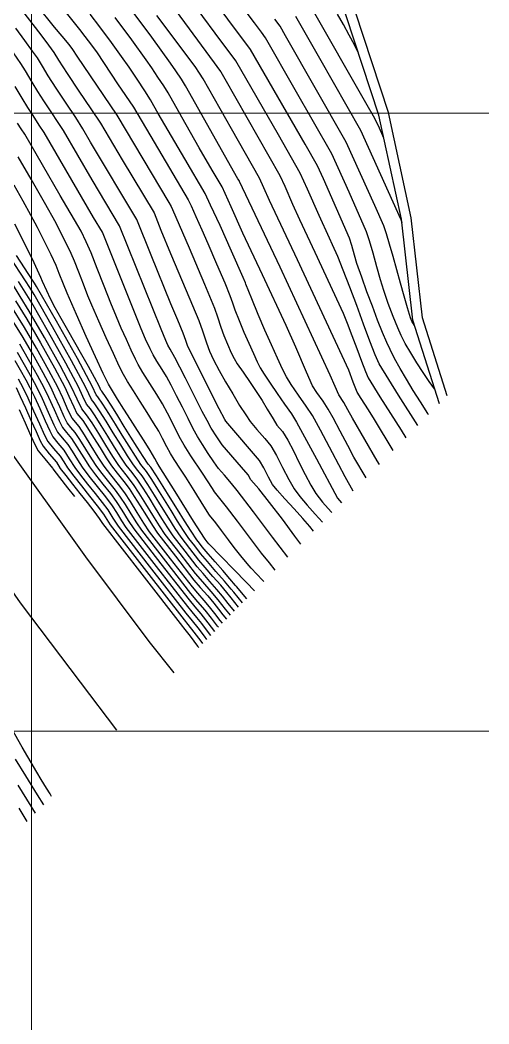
# Model space of a CAD drawing. Extents: x 61466 to 63015, y 108404 to 110397.
# Drawn here: x 62976.7 to 63014.7, y 108526.3 to 108607.5 of the extents above; entities that cross this region are included whole.
import ezdxf

# ---------------------------------------------------------------- set-up
doc = ezdxf.new("R2010")
doc.units = 0
doc.header["$LTSCALE"] = 1.000015
doc.header["$MEASUREMENT"] = 0
for name, color, linetype in [('coordinate', 2, 'Continuous'), ('curve livello 5m', 7, 'Continuous'), ('Strade', 7, 'Continuous')]:
    doc.layers.add(name, color=color, linetype=linetype)
doc.layers.add('no_plot', color=5, linetype='Continuous', plot=False)

msp = doc.modelspace()

# ---------------------------------------------------------------- linework, layer by layer
at = {"layer": 'coordinate', "linetype": 'Continuous', "lineweight": 0}
for p, q in [((62977.666, 108649.2), (62977.666, 108403.974)), ((62875.41, 108600), (63014.666, 108600)), ((62922.305, 108550), (63014.666, 108550))]:
    msp.add_line(p, q, dxfattribs=at)
at = {"layer": 'curve livello 5m', "color": 2, "flags": 128}
for points in [[(63009.787, 108575.594), (63009.716, 108575.702), (63009.126, 108576.626), (63008.548, 108577.558), (63007.997, 108578.473), (63007.49, 108579.345), (63007.042, 108580.151), (63006.669, 108580.865), (63006.406, 108581.437), (63006.064, 108582.252), (63005.666, 108583.248), (63005.237, 108584.365), (63004.798, 108585.542), (63004.375, 108586.718), (63003.989, 108587.832), (63003.79, 108588.5), (63003.573, 108589.287), (63003.393, 108589.879), (63001.277, 108594.679), (63000.801, 108595.733), (62999.795, 108597.495), (62995.394, 108605.152), (62991.709, 108610.077)], [(63004.733, 108570.477), (63003.752, 108572.166), (63003.752, 108572.166), (63003.244, 108573.1), (63002.63, 108574.26), (63002.055, 108575.346), (63001.661, 108576.057), (63001.249, 108576.68), (63000.753, 108577.398), (63000.407, 108577.932), (62999.912, 108579.042), (62999.037, 108581.064), (62998.271, 108582.81), (62998.271, 108582.81), (62996.364, 108586.919), (62994.767, 108590.294), (62993.81, 108592.411), (62993.079, 108594.02), (62992.279, 108595.389), (62991.226, 108597.182), (62989.825, 108599.675), (62988.715, 108601.641), (62988.366, 108602.191), (62987.898, 108602.902), (62987.394, 108603.65), (62986.938, 108604.309), (62985.777, 108605.913), (62984.423, 108607.728)], [(63004.124, 108604.843), (63003.79, 108605.516), (63003.369, 108606.307), (63002.895, 108607.151), (63002.406, 108607.987)], [(63000.48, 108566.171), (63000.184, 108566.552), (63000.184, 108566.552), (62999.626, 108567.198), (62998.907, 108567.992), (62998.165, 108568.803), (62997.539, 108569.501), (62997.165, 108569.955), (62996.826, 108570.553), (62996.459, 108571.292), (62996.115, 108571.903), (62993.559, 108574.885), (62993.399, 108575.07), (62993.307, 108575.21), (62992.86, 108576.07), (62990.318, 108581.103), (62990.141, 108581.609), (62989.943, 108582.184), (62989.492, 108583.252), (62988.932, 108584.571), (62987.361, 108588.494), (62986.188, 108591.399), (62982.444, 108597.654), (62981.816, 108598.735), (62981.243, 108599.627), (62980.466, 108600.801), (62979.666, 108602.011), (62979.019, 108603.01), (62978.549, 108603.793), (62978.148, 108604.456), (62977.761, 108605.003), (62977.138, 108605.855), (62976.394, 108606.853)], [(62995.715, 108561.346), (62995.063, 108562.014), (62992.008, 108565.141), (62991.864, 108565.32), (62991.705, 108565.531), (62991.651, 108565.598), (62990.771, 108566.989), (62989.294, 108569.38), (62988.008, 108571.439), (62987.803, 108571.753), (62987.648, 108572.051), (62987.261, 108572.704), (62986.781, 108573.477), (62986.243, 108574.324), (62985.682, 108575.199), (62985.132, 108576.057), (62984.629, 108576.853), (62984.207, 108577.54), (62983.901, 108578.073), (62983.47, 108578.939), (62982.839, 108580.283), (62982.089, 108581.93), (62981.3, 108583.703), (62980.552, 108585.425), (62980.255, 108586.161), (62979.917, 108587.024), (62979.658, 108587.656), (62979.255, 108588.516), (62978.718, 108589.609), (62978.142, 108590.746), (62977.624, 108591.734), (62976.995, 108592.869), (62976.256, 108594.159)], [(62993.774, 108559.381), (62993.37, 108559.866), (62993.37, 108559.866), (62992.777, 108560.63), (62992.205, 108561.3), (62991.521, 108562.082), (62990.946, 108562.754), (62990.946, 108562.754), (62989.7, 108564.359), (62988.493, 108565.912), (62988.029, 108566.611), (62987.49, 108567.473), (62986.926, 108568.39), (62986.386, 108569.254), (62985.919, 108569.959), (62985.919, 108569.959), (62985.329, 108570.721), (62984.74, 108571.482), (62984.257, 108572.214), (62983.691, 108573.123), (62983.105, 108574.078), (62982.563, 108574.945), (62982.127, 108575.594), (62981.729, 108576.071), (62981.361, 108576.858), (62980.915, 108577.831), (62979.988, 108579.566), (62978.72, 108581.844), (62977.491, 108583.981), (62976.758, 108585.159), (62976.043, 108586.308)], [(62976.514, 108580.655), (62977.085, 108579.664), (62977.673, 108578.607), (62978.103, 108577.802), (62978.103, 108577.802), (62978.523, 108576.914), (62979.022, 108575.799), (62979.48, 108574.78), (62979.779, 108574.18), (62979.779, 108574.18), (62980.16, 108573.719), (62980.598, 108573.198), (62980.598, 108573.198), (62980.954, 108572.651), (62981.391, 108571.94), (62981.777, 108571.342), (62981.777, 108571.342), (62982.312, 108570.63), (62982.979, 108569.788), (62983.647, 108568.945), (62984.182, 108568.233), (62984.182, 108568.233), (62984.542, 108567.677), (62984.951, 108567.014), (62985.309, 108566.461), (62985.309, 108566.461), (62987.752, 108563.318), (62990.276, 108560.069), (62990.65, 108559.635), (62991.023, 108559.202), (62991.423, 108558.691), (62991.886, 108558.085), (62992.155, 108557.742)], [(62976.36, 108547.723), (62977.177, 108546.393), (62978.14, 108544.85), (62978.629, 108544.047)]]:
    msp.add_lwpolyline(points, dxfattribs=at)
at = {"layer": 'no_plot', "flags": 128}
for points in [[(62987.656, 108610.613), (62992.451, 108604.063), (62992.887, 108603.478), (62992.979, 108603.34), (62993.3, 108602.77), (62997.757, 108594.937), (62998.149, 108594.072), (62998.783, 108592.635), (62999.337, 108591.397), (63000.593, 108588.743), (63002.888, 108583.799), (63003.204, 108583.01), (63003.58, 108582.016), (63003.976, 108580.946), (63004.354, 108579.931), (63004.674, 108579.098), (63004.897, 108578.577), (63005.842, 108577.047), (63007.561, 108574.348), (63007.948, 108573.732)], [(63008.922, 108574.718), (63007.352, 108577.181), (63005.783, 108579.721), (63005.783, 108579.721), (63005.477, 108580.426), (63005.046, 108581.534), (63004.53, 108582.909), (63003.972, 108584.417), (63003.412, 108585.924), (63002.89, 108587.293), (63002.448, 108588.391), (63002.448, 108588.391), (63002.002, 108589.35), (63001.759, 108589.866), (63000.934, 108591.71), (62999.989, 108593.851), (62999.405, 108595.14), (62999.405, 108595.14), (62997.639, 108598.243), (62994.206, 108604.216), (62992.528, 108606.458), (62989.542, 108610.537)], [(62976.861, 108608.339), (62978.428, 108606.318), (62979.054, 108605.485), (62979.479, 108604.896), (62979.845, 108604.289), (62980.542, 108603.212), (62981.491, 108601.773), (62982.46, 108600.345), (62983.241, 108599.19), (62985.012, 108596.212), (62987.579, 108591.923), (62988.143, 108590.527), (62988.898, 108588.641), (62990.174, 108585.635), (62991.2, 108583.204), (62991.488, 108582.384), (62991.811, 108581.423), (62992.055, 108580.743), (62992.395, 108580.035), (62992.844, 108579.182), (62993.369, 108578.256), (62993.942, 108577.279), (62994.504, 108576.352), (62994.993, 108575.572), (62995.35, 108575.041), (62995.886, 108574.4), (62996.543, 108573.672), (62997.038, 108573.071), (62997.492, 108572.291), (62997.983, 108571.315), (62998.471, 108570.346), (62998.917, 108569.586), (62999.379, 108568.974), (62999.968, 108568.265), (63000.613, 108567.537), (63001.209, 108566.909)], [(62978.083, 108608.739), (62979.509, 108606.943), (62980.132, 108606.206), (62980.682, 108605.551), (62980.989, 108605.14), (62981.347, 108604.602), (62984.583, 108599.826), (62988.78, 108592.77), (62988.969, 108592.448), (62989.079, 108592.205), (62990.421, 108589.101), (62991.672, 108586.145), (62992.457, 108584.224), (62992.706, 108583.519), (62992.986, 108582.687), (62993.226, 108582.014), (62993.521, 108581.292), (62993.826, 108580.595), (62994.049, 108580.132), (62994.31, 108579.721), (62994.778, 108579.026), (62995.343, 108578.196), (62995.894, 108577.382), (62996.323, 108576.732), (62996.737, 108576.049), (62997.211, 108575.252), (62997.517, 108574.759), (62997.962, 108574.24), (62998.389, 108573.535), (62998.849, 108572.663), (62999.323, 108571.709), (62999.796, 108570.759), (63000.25, 108569.899), (63000.669, 108569.216), (63001.217, 108568.516), (63001.91, 108567.736), (63001.968, 108567.678)], [(63005.805, 108571.563), (63005.626, 108571.86), (63003.619, 108575.315), (63003.619, 108575.315), (63003.252, 108575.999), (63002.936, 108576.586), (63002.936, 108576.586), (63002.526, 108577.199), (63002.227, 108577.878), (63001.829, 108578.792), (63001.829, 108578.792), (62997.774, 108587.527), (62994.492, 108594.459), (62994.461, 108594.53), (62994.371, 108594.688), (62990.136, 108602.207), (62989.797, 108602.737), (62989.347, 108603.413), (62988.921, 108604.032), (62988.921, 108604.032), (62987.406, 108606.125), (62985.639, 108608.495)], [(63006.166, 108597.969), (63005.819, 108598.776), (63005.444, 108599.569), (63005.444, 108599.569), (63004.724, 108600.831), (63000.268, 108608.607)], [(62980.474, 108608.105), (62981.548, 108606.771), (62981.993, 108606.194), (62982.52, 108605.487), (62982.972, 108604.863), (62984.632, 108602.37), (62985.925, 108600.462), (62987.601, 108597.644), (62990.339, 108592.972), (62990.572, 108592.483), (62990.966, 108591.623), (62991.445, 108590.556), (62991.935, 108589.446), (62992.642, 108587.812), (62993.301, 108586.256), (62993.714, 108585.245), (62993.919, 108584.653), (62994.119, 108584.081), (62994.469, 108583.208), (62994.854, 108582.286), (62995.245, 108581.378), (62995.614, 108580.552), (62995.931, 108579.87), (62996.169, 108579.399), (62996.495, 108578.867), (62996.979, 108578.145), (62997.552, 108577.316), (62998.144, 108576.461), (62998.687, 108575.661), (62999.111, 108574.998), (63000.712, 108572.018), (63002.421, 108568.847), (63002.738, 108568.457)], [(63003.674, 108569.404), (63003.035, 108570.58), (63002.008, 108572.521), (63001.045, 108574.337), (63000.386, 108575.527), (63000.386, 108575.527), (62999.898, 108576.277), (62999.274, 108577.181), (62998.682, 108578.042), (62998.288, 108578.665), (62998.288, 108578.665), (62997.971, 108579.288), (62997.556, 108580.168), (62997.072, 108581.241), (62996.546, 108582.441), (62996.009, 108583.702), (62995.488, 108584.959), (62995.012, 108586.148), (62995.012, 108586.148), (62994.971, 108586.265), (62994.792, 108586.688), (62993.845, 108588.83), (62992.919, 108590.891), (62992.159, 108592.553), (62991.709, 108593.496), (62991.709, 108593.496), (62990.075, 108596.292), (62987.924, 108599.956), (62987.572, 108600.581), (62987.293, 108601.075), (62987.293, 108601.075), (62986.834, 108601.798), (62986.218, 108602.734), (62985.555, 108603.718), (62984.955, 108604.586), (62984.955, 108604.586), (62984.149, 108605.7), (62983.208, 108606.961), (62982.415, 108607.991)], [(63006.918, 108572.69), (63005.417, 108575.198), (63005.417, 108575.198), (63004.916, 108575.995), (63004.332, 108576.912), (63004.011, 108577.432), (63004.011, 108577.432), (63003.698, 108578.238), (63003.328, 108579.208), (63003.328, 108579.208), (62999.183, 108588.135), (62996.914, 108592.928), (62996.465, 108593.938), (62996.109, 108594.733), (62996.109, 108594.733), (62993.836, 108598.729), (62991.558, 108602.774), (62991.257, 108603.238), (62990.904, 108603.755), (62990.904, 108603.755), (62987.811, 108607.901)], [(63010.273, 108577.694), (63009.839, 108578.285), (63009.347, 108579.008), (63008.835, 108579.802), (63008.34, 108580.606), (63007.901, 108581.362), (63007.555, 108582.009), (63007.555, 108582.009), (63007.288, 108582.615), (63006.922, 108583.535), (63006.524, 108584.6), (63006.159, 108585.638), (63006.159, 108585.638), (63005.895, 108586.494), (63005.597, 108587.553), (63005.292, 108588.659), (63005.009, 108589.654), (63004.777, 108590.381), (63004.777, 108590.381), (63003.36, 108593.597), (63001.962, 108596.692), (62999.007, 108601.87), (62996.582, 108606.089), (62996.262, 108606.54), (62995.71, 108607.285), (62995.032, 108608.184)], [(63008.659, 108582.808), (63008.441, 108583.153), (63008.329, 108583.444), (63008.079, 108584.233), (63007.802, 108585.182), (63007.507, 108586.232), (63007.206, 108587.322), (63006.91, 108588.392), (63006.63, 108589.382), (63006.376, 108590.233), (63006.16, 108590.884), (63006.16, 108590.884), (63005.442, 108592.514), (63003.122, 108597.651), (62998.219, 108606.245), (62997.77, 108607.025), (62997.354, 108607.582)], [(62999.011, 108607.835), (63000.954, 108604.445), (63004.283, 108598.61), (63007.525, 108591.431), (63007.544, 108591.387), (63007.611, 108591.158)], [(62999.446, 108565.124), (62998.975, 108565.783), (62997.96, 108567.149), (62996.926, 108568.502), (62996.049, 108569.607), (62996.049, 108569.607), (62995.413, 108570.324), (62995.192, 108570.735), (62994.653, 108571.363), (62993.097, 108573.16), (62992.66, 108573.795), (62992.206, 108574.519), (62992.206, 108574.519), (62991.873, 108575.116), (62991.48, 108575.866), (62991.045, 108576.72), (62990.586, 108577.631), (62990.123, 108578.552), (62989.674, 108579.437), (62989.257, 108580.236), (62988.891, 108580.905), (62988.891, 108580.905), (62988.698, 108581.215), (62988.526, 108581.593), (62988.16, 108582.506), (62984.797, 108590.874), (62982.568, 108594.598), (62980.252, 108598.585), (62979.83, 108599.242), (62979.259, 108600.106), (62978.669, 108600.996), (62978.194, 108601.732), (62978.194, 108601.732), (62977.726, 108602.505), (62977.189, 108603.409), (62976.818, 108604.015), (62976.818, 108604.015), (62976.207, 108604.88)], [(62998.393, 108564.058), (62997.162, 108565.678), (62995.626, 108567.73), (62994.309, 108569.462), (62994.309, 108569.462), (62993.857, 108570.023), (62993.268, 108570.702), (62992.795, 108571.25), (62992.795, 108571.25), (62992.424, 108571.77), (62991.966, 108572.454), (62991.5, 108573.18), (62991.105, 108573.827), (62991.105, 108573.827), (62990.756, 108574.462), (62990.334, 108575.28), (62989.872, 108576.198), (62989.403, 108577.129), (62988.961, 108577.989), (62988.58, 108578.691), (62988.58, 108578.691), (62988.228, 108579.264), (62987.804, 108579.927), (62987.499, 108580.429), (62987.499, 108580.429), (62987.258, 108580.926), (62986.9, 108581.711), (62986.532, 108582.551), (62986.532, 108582.551), (62984.482, 108587.67), (62983.405, 108590.35), (62982.692, 108591.542), (62978.689, 108598.435), (62978.302, 108599.032), (62977.795, 108599.797), (62977.368, 108600.453), (62977.368, 108600.453), (62976.91, 108601.206), (62976.353, 108602.143)], [(62997.378, 108563.03), (62996.906, 108563.609), (62996.275, 108564.403), (62996.275, 108564.403), (62995.379, 108565.581), (62994.336, 108566.975), (62993.441, 108568.152), (62993.441, 108568.152), (62992.907, 108568.813), (62992.482, 108569.343), (62992.482, 108569.343), (62992.305, 108569.626), (62991.501, 108570.855), (62990.562, 108572.275), (62990.004, 108573.136), (62990.004, 108573.136), (62989.625, 108573.841), (62989.157, 108574.764), (62988.679, 108575.709), (62988.269, 108576.478), (62988.269, 108576.478), (62987.813, 108577.228), (62987.236, 108578.133), (62986.682, 108579.002), (62986.299, 108579.644), (62986.299, 108579.644), (62986.073, 108580.099), (62985.741, 108580.806), (62985.347, 108581.672), (62984.932, 108582.604), (62984.539, 108583.509), (62984.539, 108583.509), (62984.085, 108584.616), (62983.543, 108585.988), (62982.985, 108587.416), (62982.482, 108588.687), (62982.103, 108589.591), (62982.103, 108589.591), (62981.678, 108590.444), (62979.996, 108593.342), (62977.125, 108598.285), (62976.844, 108598.715), (62976.543, 108599.175)], [(62996.468, 108562.109), (62996.359, 108562.22), (62995.428, 108563.173), (62995.111, 108563.554), (62994.608, 108564.179), (62994.069, 108564.862), (62994.069, 108564.862), (62993.596, 108565.484), (62993.045, 108566.22), (62992.573, 108566.841), (62992.573, 108566.841), (62992.066, 108567.47), (62991.605, 108568.2), (62990.831, 108569.453), (62990.157, 108570.533), (62990.157, 108570.533), (62989.719, 108571.202), (62989.207, 108571.975), (62988.904, 108572.444), (62988.904, 108572.444), (62988.615, 108572.988), (62988.267, 108573.68), (62987.959, 108574.264), (62987.959, 108574.264), (62987.548, 108574.951), (62987.027, 108575.779), (62986.459, 108576.666), (62985.906, 108577.53), (62985.432, 108578.288), (62985.1, 108578.859), (62985.1, 108578.859), (62984.771, 108579.519), (62984.29, 108580.545), (62983.718, 108581.801), (62983.116, 108583.153), (62982.545, 108584.467), (62982.545, 108584.467), (62982.235, 108585.223), (62981.865, 108586.161), (62981.484, 108587.137), (62981.139, 108588.006), (62980.881, 108588.624), (62980.881, 108588.624), (62980.535, 108589.354), (62980.079, 108590.267), (62979.651, 108591.089), (62979.651, 108591.089), (62978.73, 108592.752), (62977.647, 108594.645), (62976.584, 108596.449)], [(62995.076, 108560.699), (62994.239, 108561.697), (62994.239, 108561.697), (62994.181, 108561.772), (62993.713, 108562.326), (62993.139, 108562.987), (62992.528, 108563.684), (62991.952, 108564.346), (62991.483, 108564.902), (62991.483, 108564.902), (62991.258, 108565.192), (62991.04, 108565.472), (62990.574, 108566.165), (62990.042, 108567.002), (62989.47, 108567.924), (62988.885, 108568.875), (62988.312, 108569.8), (62987.778, 108570.64), (62987.308, 108571.339), (62987.308, 108571.339), (62987.111, 108571.594), (62986.695, 108572.212), (62986.22, 108572.958), (62985.706, 108573.785), (62985.177, 108574.646), (62984.655, 108575.496), (62984.162, 108576.288), (62983.719, 108576.975), (62983.351, 108577.511), (62983.351, 108577.511), (62983.29, 108577.584), (62983.164, 108577.855), (62982.765, 108578.611), (62982.279, 108579.488), (62981.736, 108580.446), (62981.166, 108581.441), (62980.598, 108582.434), (62980.061, 108583.382), (62979.585, 108584.244), (62979.198, 108584.978), (62979.198, 108584.978), (62978.902, 108585.606), (62978.558, 108586.383), (62978.558, 108586.383), (62978.436, 108586.689), (62977.873, 108587.888), (62977.123, 108589.414), (62976.32, 108591)], [(62994.422, 108560.038), (62993.805, 108560.781), (62993.805, 108560.781), (62993.479, 108561.201), (62992.972, 108561.799), (62992.348, 108562.513), (62991.724, 108563.228), (62991.215, 108563.828), (62991.215, 108563.828), (62990.479, 108564.775), (62989.767, 108565.692), (62989.301, 108566.388), (62988.765, 108567.238), (62988.193, 108568.165), (62987.621, 108569.094), (62987.082, 108569.947), (62986.613, 108570.649), (62986.613, 108570.649), (62986.269, 108571.094), (62985.926, 108571.538), (62985.926, 108571.538), (62985.444, 108572.262), (62984.883, 108573.156), (62984.287, 108574.125), (62983.701, 108575.076), (62983.17, 108575.916), (62982.739, 108576.552), (62982.739, 108576.552), (62982.51, 108576.828), (62982.297, 108577.281), (62982.04, 108577.843), (62982.04, 108577.843), (62980.914, 108579.95), (62979.374, 108582.716), (62977.882, 108585.311), (62977.882, 108585.311), (62977.53, 108585.875), (62977.188, 108586.426), (62975.906, 108588.37)], [(62994.747, 108560.366), (62994.022, 108561.239), (62994.022, 108561.239), (62993.83, 108561.487), (62993.275, 108562.141), (62992.591, 108562.924), (62991.906, 108563.708), (62991.349, 108564.365), (62991.349, 108564.365), (62990.868, 108564.983), (62990.403, 108565.582), (62989.973, 108566.222), (62989.482, 108566.993), (62988.955, 108567.844), (62988.415, 108568.721), (62987.887, 108569.574), (62987.394, 108570.349), (62986.961, 108570.994), (62986.961, 108570.994), (62986.518, 108571.566), (62986.074, 108572.229), (62985.562, 108573.038), (62985.012, 108573.929), (62984.454, 108574.838), (62983.92, 108575.701), (62983.44, 108576.453), (62983.045, 108577.031), (62983.045, 108577.031), (62982.9, 108577.206), (62982.602, 108577.849), (62981.377, 108580.142), (62979.702, 108583.152), (62978.077, 108585.976), (62978.077, 108585.976), (62977.916, 108586.234), (62977.76, 108586.485), (62976.451, 108588.463)], [(62994.098, 108559.709), (62993.587, 108560.324), (62993.587, 108560.324), (62993.128, 108560.916), (62992.67, 108561.456), (62992.106, 108562.102), (62991.541, 108562.749), (62991.081, 108563.291), (62991.081, 108563.291), (62990.089, 108564.567), (62989.13, 108565.802), (62988.707, 108566.434), (62988.22, 108567.206), (62987.701, 108568.048), (62987.181, 108568.891), (62986.692, 108569.666), (62986.266, 108570.304), (62986.266, 108570.304), (62985.799, 108570.907), (62985.333, 108571.51), (62985.333, 108571.51), (62984.894, 108572.169), (62984.384, 108572.982), (62983.842, 108573.864), (62983.309, 108574.73), (62982.826, 108575.494), (62982.433, 108576.073), (62982.433, 108576.073), (62982.119, 108576.449), (62981.829, 108577.07), (62981.477, 108577.837), (62981.477, 108577.837), (62980.451, 108579.758), (62979.047, 108582.28), (62977.686, 108584.646), (62977.686, 108584.646), (62977.144, 108585.517), (62976.615, 108586.367)], [(62976.372, 108584.801), (62977.296, 108583.316), (62978.393, 108581.408), (62979.525, 108579.375), (62980.353, 108577.826), (62980.696, 108577.089), (62981.08, 108576.228), (62981.339, 108575.693), (62981.821, 108575.114), (62982.209, 108574.537), (62982.692, 108573.765), (62983.213, 108572.915), (62983.718, 108572.105), (62984.148, 108571.454), (62984.591, 108570.871), (62985.128, 108570.197), (62985.572, 108569.614), (62985.986, 108568.988), (62986.466, 108568.221), (62986.966, 108567.407), (62987.445, 108566.642), (62987.856, 108566.022), (62989.31, 108564.15), (62990.812, 108562.217), (62991.318, 108561.625), (62991.922, 108560.935), (62992.427, 108560.344), (62992.79, 108559.875), (62993.153, 108559.408), (62993.45, 108559.053)], [(62992.8, 108558.395), (62992.718, 108558.493), (62992.718, 108558.493), (62992.223, 108559.132), (62991.725, 108559.773), (62991.725, 108559.773), (62991.135, 108560.457), (62990.544, 108561.143), (62990.544, 108561.143), (62988.531, 108563.734), (62986.583, 108566.242), (62986.189, 108566.84), (62985.731, 108567.58), (62985.273, 108568.32), (62984.877, 108568.923), (62984.877, 108568.923), (62984.451, 108569.49), (62983.919, 108570.161), (62983.388, 108570.831), (62982.962, 108571.398), (62982.962, 108571.398), (62982.547, 108572.033), (62982.061, 108572.821), (62981.588, 108573.586), (62981.209, 108574.156), (62981.209, 108574.156), (62980.862, 108574.57), (62980.559, 108574.936), (62980.559, 108574.936), (62980.322, 108575.413), (62979.957, 108576.222), (62979.561, 108577.108), (62979.228, 108577.814), (62979.228, 108577.814), (62978.599, 108578.991), (62977.739, 108580.536), (62976.905, 108581.985), (62976.905, 108581.985), (62975.599, 108584.084)], [(62993.125, 108558.724), (62992.936, 108558.95), (62992.936, 108558.95), (62992.507, 108559.503), (62992.076, 108560.059), (62992.076, 108560.059), (62991.639, 108560.57), (62991.116, 108561.167), (62990.678, 108561.68), (62990.678, 108561.68), (62988.921, 108563.942), (62987.22, 108566.132), (62986.759, 108566.832), (62986.224, 108567.697), (62985.687, 108568.563), (62985.224, 108569.269), (62985.224, 108569.269), (62984.704, 108569.952), (62984.075, 108570.743), (62983.555, 108571.426), (62983.555, 108571.426), (62983.072, 108572.165), (62982.506, 108573.081), (62981.955, 108573.972), (62981.515, 108574.635), (62981.515, 108574.635), (62980.949, 108575.315), (62980.645, 108575.943), (62980.193, 108576.955), (62979.79, 108577.82), (62979.79, 108577.82), (62979.062, 108579.183), (62978.066, 108580.972), (62977.1, 108582.65), (62977.1, 108582.65), (62975.985, 108584.442)], [(62976.71, 108581.32), (62977.412, 108580.1), (62978.136, 108578.799), (62978.665, 108577.808), (62979.042, 108577.011), (62979.489, 108576.01), (62979.901, 108575.096), (62980.169, 108574.558), (62980.511, 108574.144), (62980.904, 108573.677), (62981.346, 108572.998), (62981.89, 108572.114), (62982.37, 108571.37), (62982.85, 108570.731), (62983.449, 108569.974), (62984.049, 108569.218), (62984.53, 108568.578), (62984.982, 108567.879), (62985.496, 108567.046), (62985.946, 108566.352), (62985.946, 108566.352), (62988.142, 108563.526), (62990.41, 108560.606), (62990.893, 108560.046), (62991.374, 108559.488), (62991.939, 108558.76), (62992.476, 108558.067)], [(62976.319, 108579.99), (62976.758, 108579.228), (62977.21, 108578.415), (62977.541, 108577.796), (62977.9, 108577.044), (62978.331, 108576.086), (62978.769, 108575.105), (62979.144, 108574.283), (62979.389, 108573.802), (62979.809, 108573.293), (62980.292, 108572.718), (62980.725, 108572.038), (62981.185, 108571.313), (62981.639, 108570.702), (62982.207, 108569.981), (62982.812, 108569.222), (62983.38, 108568.5), (62983.835, 108567.888), (62984.255, 108567.228), (62984.672, 108566.571), (62987.362, 108563.109), (62990.142, 108559.532), (62990.673, 108558.916), (62991.115, 108558.351), (62991.627, 108557.681), (62991.834, 108557.417)], [(62976.594, 108578.502), (62976.978, 108577.791), (62977.371, 108576.968), (62977.843, 108575.921), (62978.321, 108574.848), (62978.731, 108573.949), (62978.999, 108573.424), (62979.458, 108572.867), (62979.986, 108572.239), (62980.28, 108571.777), (62980.592, 108571.285), (62981.089, 108570.618), (62981.709, 108569.829), (62982.37, 108569), (62982.99, 108568.211), (62983.488, 108567.543), (62983.762, 108567.111), (62984.036, 108566.681), (62986.973, 108562.901), (62990.007, 108558.995), (62990.322, 108558.631), (62990.806, 108558.012), (62991.368, 108557.277), (62991.513, 108557.092)], [(62976.416, 108577.785), (62976.763, 108577.064), (62977.179, 108576.148), (62977.618, 108575.163), (62978.033, 108574.234), (62978.379, 108573.487), (62978.609, 108573.045), (62979.107, 108572.442), (62979.68, 108571.76), (62979.999, 108571.257), (62980.437, 108570.665), (62980.977, 108569.972), (62981.569, 108569.228), (62982.162, 108568.484), (62982.703, 108567.79), (62983.14, 108567.198), (62983.399, 108566.791), (62986.583, 108562.693), (62989.873, 108558.458), (62989.971, 108558.345), (62990.498, 108557.672), (62991.108, 108556.873), (62991.192, 108556.766)], [(62976.676, 108576.014), (62977.15, 108574.951), (62977.598, 108573.95), (62977.971, 108573.143), (62978.219, 108572.667), (62978.756, 108572.016), (62979.374, 108571.281), (62979.407, 108571.229), (62979.935, 108570.511), (62980.576, 108569.682), (62981.138, 108568.991)], [(62979.285, 108544.711), (62979.175, 108544.92), (62978.886, 108545.395), (62978.46, 108546.078), (62978.098, 108546.666), (62978.098, 108546.666), (62976.925, 108548.7), (62975.587, 108551.054), (62974.859, 108552.288), (62974.859, 108552.288), (62974.246, 108552.923), (62973.452, 108553.624), (62972.617, 108554.274), (62971.879, 108554.759)], [(62976.575, 108545.616), (62977.959, 108543.369)], [(62976.649, 108543.758), (62977.296, 108542.697)]]:
    msp.add_lwpolyline(points, dxfattribs=at)
at = {"layer": 'Strade', "linetype": 'Continuous', "flags": 128}
for points in [[(62892.772, 108651.13), (62900.148, 108648.147), (62907.386, 108645.041), (62914.052, 108641.764), (62914.608, 108641.252), (62914.941, 108640.665), (62915.79, 108636.948), (62916.504, 108635.257), (62918.047, 108633.547), (62923.239, 108630.227), (62930.747, 108625.033), (62938.628, 108618.738), (62945.672, 108612.044), (62952.132, 108605.084), (62957.766, 108598.06), (62961.946, 108592.248), (62963.379, 108590.207), (62964.995, 108587.882), (62970.053, 108580.75), (62975.338, 108573.468), (62982.035, 108564.095), (62987.149, 108557.245), (62989.168, 108554.718)], [(62984.573, 108550.065), (62981.63, 108553.96), (62976.786, 108560.369), (62970.335, 108569.606), (62965.055, 108577.165), (62960.028, 108584.423), (62957.019, 108588.776), (62951.853, 108595.986), (62945.432, 108603.766), (62938.641, 108610.819), (62931.005, 108617.66), (62923.584, 108623.366), (62915.122, 108628.94), (62906.498, 108633.619), (62897.472, 108637.707), (62889.845, 108640.556), (62882.125, 108642.927), (62874.847, 108644.738)], [(63011.293, 108577.119), (63009.304, 108583.421), (63008.374, 108591.531), (63006.537, 108600.043), (63003.201, 108610.228), (63000.771, 108616.027), (62994.978, 108626.332), (62989.342, 108630.51), (62984.842, 108634.349), (62982.478, 108637.061), (62977.98, 108643.798), (62977.523, 108644.368)], [(63010.657, 108576.475), (63008.518, 108583.253), (63007.583, 108591.401), (63005.764, 108599.834), (63002.451, 108609.948), (63000.051, 108615.675), (62994.364, 108625.791), (62988.843, 108629.884), (62984.278, 108633.779), (62981.841, 108636.574), (62977.334, 108643.325), (62976.981, 108643.765)]]:
    msp.add_lwpolyline(points, dxfattribs=at)

doc.saveas('drawing.dxf')
